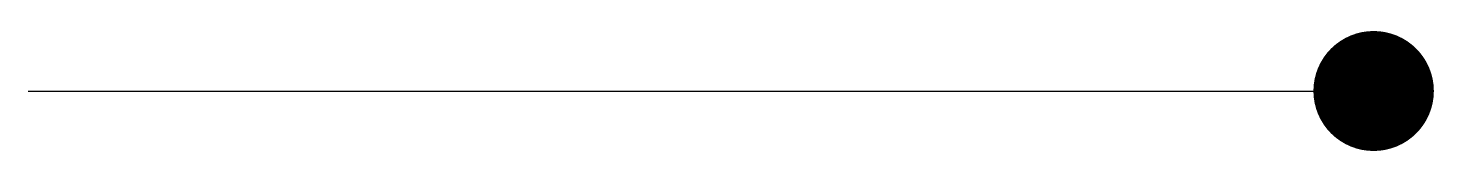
# Model space of a CAD drawing. Extents: x 0.5 to 4, y -0.15 to 0.15.
import ezdxf

# ---------------------------------------------------------------- set-up
doc = ezdxf.new("R2010")
doc.units = 0
doc.layers.get('0').update_dxf_attribs({"linetype": 'CONTINUOUS'})

msp = doc.modelspace()

# ---------------------------------------------------------------- linework, layer by layer
at = {"color": 0, "linetype": 'CONTINUOUS'}
msp.add_line((0.5, 0), (4, 0), dxfattribs=at)
at = {"color": 0, "linetype": 'CONTINUOUS', "const_width": 0.15, "flags": 128}
msp.add_lwpolyline([(3.775, 0, 1), (3.925, 0, 1)], format="xyb", close=True, dxfattribs=at)

doc.saveas('drawing.dxf')
